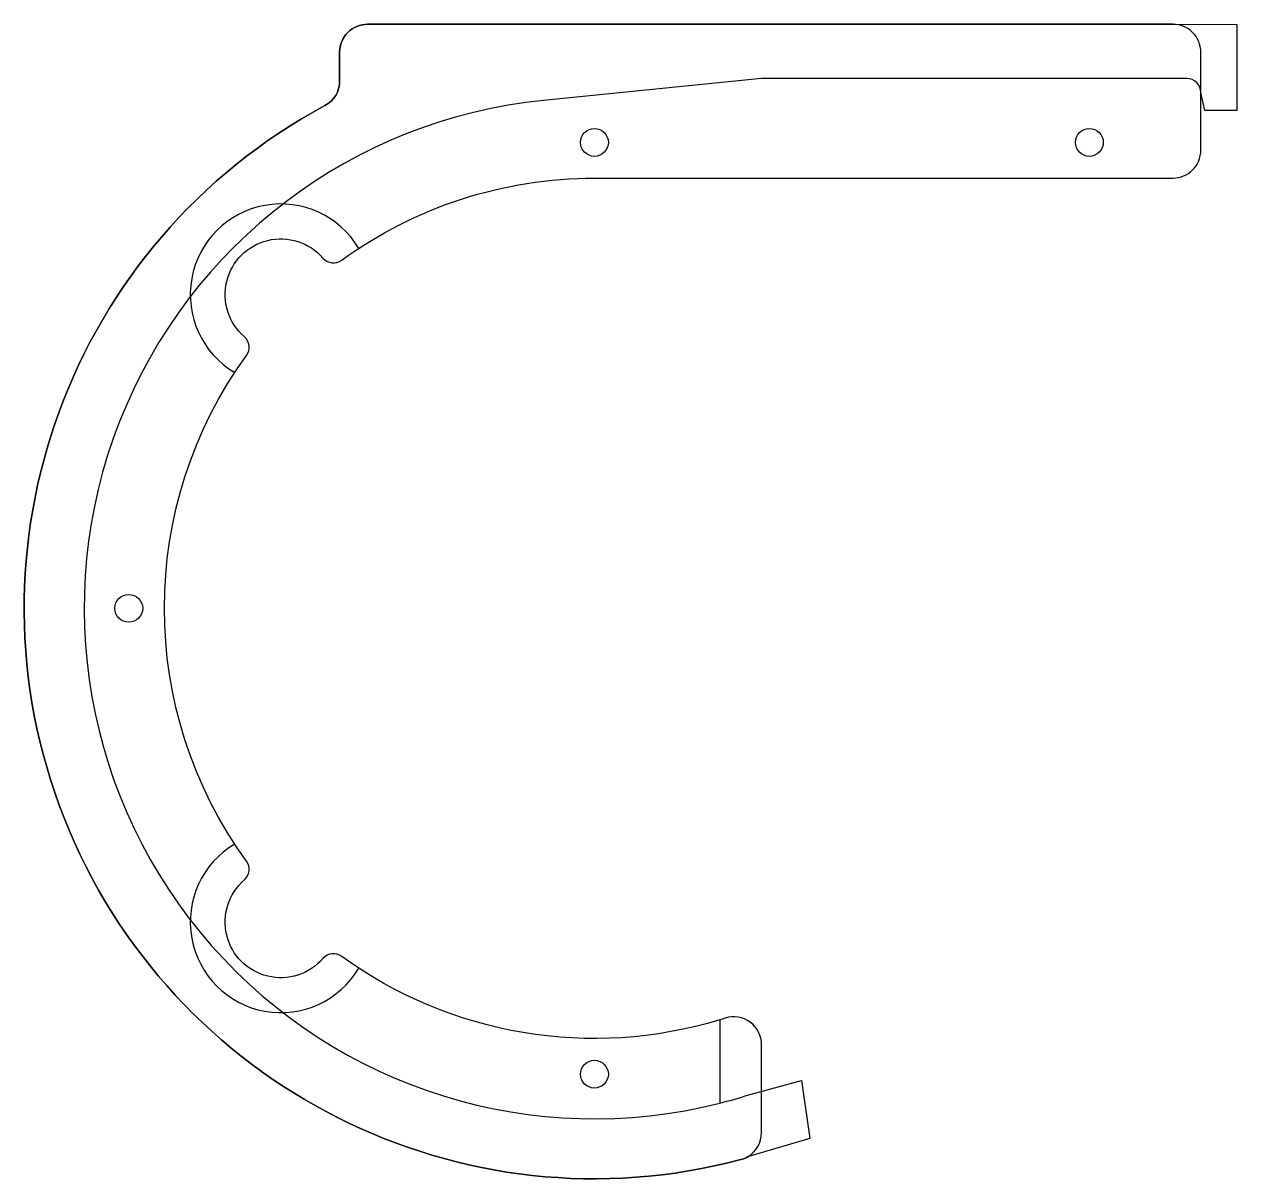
# Model space of a CAD drawing. Extents: x 0 to 276, y 0 to 263.
import ezdxf

# ---------------------------------------------------------------- set-up
doc = ezdxf.new("R2010")
doc.units = 0
doc.layers.get('0').update_dxf_attribs({"linetype": 'CONTINUOUS'})
doc.layers.add('VISIBLE__ISO_', color=7, linetype='CONTINUOUS')

msp = doc.modelspace()

# ---------------------------------------------------------------- linework, layer by layer
for centre, start, end in [((58.5, 201.5), 30.6037, 239.3963), ((58.5, 58.5), 120.6037, 329.3963)]:
    msp.add_arc(centre, 20.65, start, end)
at = {"layer": 'VISIBLE__ISO_'}
msp.add_line((158.57, 36.21), (158.57, 17.23), dxfattribs=at)
for points in [[(164.93, 19.03), (177.2, 22.41), (179.11, 9.16), (164.93, 5, -0.066075), (163.38, 4.36, -0.88999), (68.56, 244.57, 0.276368), (71.91, 250.16), (71.91, 256.75, -0.414214), (78.26, 263.1), (261.9, 263.1), (276.44, 263.06), (276.44, 243.48), (269.13, 243.48), (268.25, 247.56, 0.414214), (265.07, 250.73), (168.1, 250.73), (118.41, 245.75, 1.077068), (158.57, 17.23, 0.014188)], [(68.1, 50.19, -1.074816), (50.19, 68.1, 0.389534), (50.68, 72.37, -0.324922), (50.68, 187.63, 0.389534), (50.19, 191.9, -1.074816), (68.1, 209.81, 0.389534), (72.37, 209.32, -0.158385), (130, 228.04), (261.9, 228.04, 0.414214), (268.25, 234.39), (268.25, 247.56), (268.25, 256.75, 0.414214), (261.9, 263.1), (78.26, 263.1, 0.414214), (71.91, 256.75), (71.91, 250.16, -0.276368), (68.56, 244.57, 0.88999), (163.38, 4.36, 0.066075), (164.93, 5, 0.267949), (168.1, 10.5), (168.1, 30.55, 0.507912), (159.82, 36.6, -0.003322), (158.57, 36.21, -0.235216), (72.37, 50.68, 0.389534)]]:
    msp.add_lwpolyline(points, format="xyb", close=True, dxfattribs=at)
for centre in [(130, 236.17), (242.85, 236.17), (23.83, 130), (130, 23.83)]:
    msp.add_circle(centre, 3.17, dxfattribs=at)

doc.saveas('drawing.dxf')
